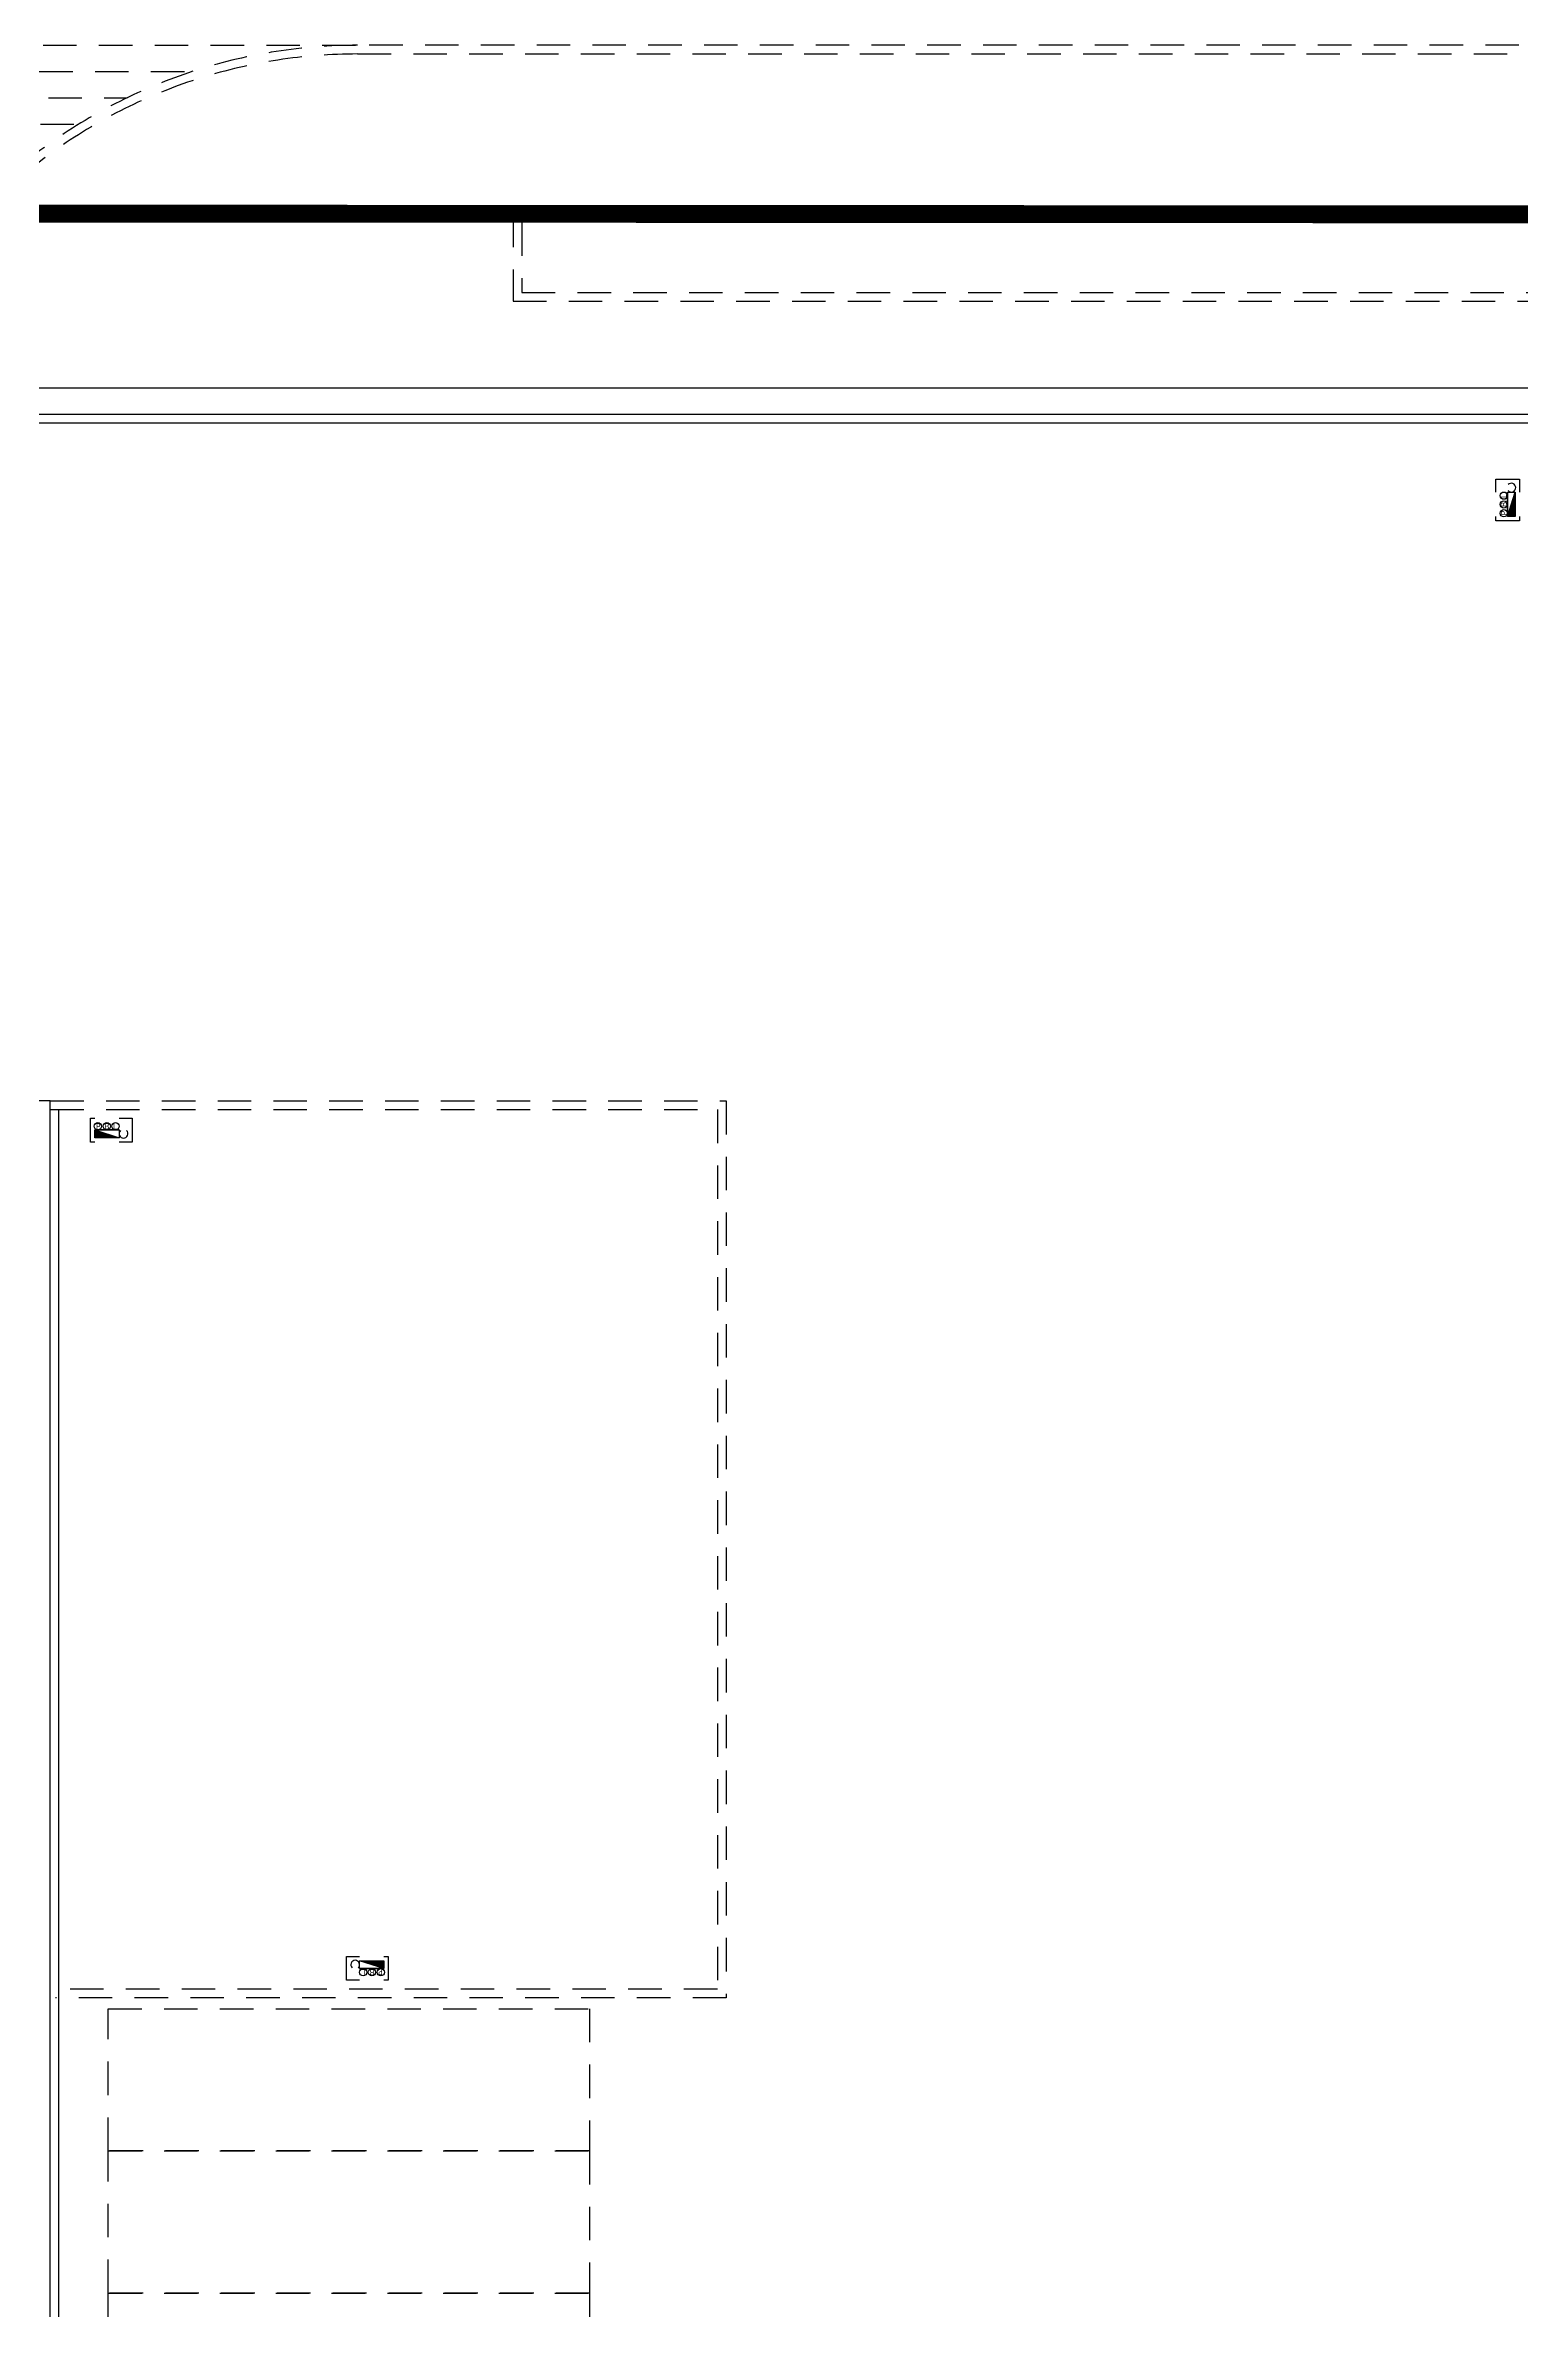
# Model space of a CAD drawing. Header units: millimetres. Extents: x 3775 to 244986, y 1861 to 55808.
# Drawn here: x 75350 to 76232, y 24485 to 25838 of the extents above; entities that cross this region are included whole.
import ezdxf
from ezdxf.enums import TextEntityAlignment as Align

# ---------------------------------------------------------------- set-up
doc = ezdxf.new("R2010")
doc.units = ezdxf.units.MM
doc.header["$LTSCALE"] = 100
doc.header["$MEASUREMENT"] = 0
doc.linetypes.add('-HID', pattern=[2.5, 1.5, -1])
doc.linetypes.add('HIDDEN', pattern=[2, 1, -1])
doc.layers.get('0').update_dxf_attribs({"linetype": 'CONTINUOUS'})
for name, color, linetype in [('ELE2', 3, 'CONTINUOUS'), ('ELE9', 9, 'CONTINUOUS'), ('IHC', 3, 'CONTINUOUS'), ('LAND-3', 9, 'CONTINUOUS'), ('트렌치', 9, 'CONTINUOUS')]:
    doc.layers.add(name, color=color, linetype=linetype)
doc.styles.add('MAP_맑은고딕', font='malgun_0.ttf')

# ---------------------------------------------------------------- blocks, each defined once
blk = doc.blocks.new('소화전(H)')
at = {"layer": 'IHC'}
h = blk.add_hatch(color=3, dxfattribs=at)
h.dxf.hatch_style = 1
h.paths.add_polyline_path([(-2.78, 0), (2.78, -1.8), (2.78, 0)])
at = {"linetype": 'HIDDEN', "ltscale": 0.2}
for points in [[(-2.78, -4.44), (-5.75, -4.44), (-5.75, 1), (-2.78, 1)], [(2.78, 1), (3.78, 1), (3.78, -4.44), (2.78, -4.44)]]:
    blk.add_lwpolyline(points, dxfattribs=at)
at = {"layer": 'IHC', "color": 3}
for p, q in [((2.78, -1.8), (-2.78, 0)), ((-2.78, -1.8), (2.78, -1.8))]:
    blk.add_line(p, q, dxfattribs=at)
blk.add_lwpolyline([(2.78, -1.8), (-2.78, -1.8), (-2.78, 0), (2.78, 0)], close=True, dxfattribs=at)
for centre in [(-1.95, -2.63), (0.05, -2.63), (2.08, -2.63)]:
    blk.add_circle(centre, 0.83, dxfattribs=at)
blk.add_arc((-3.78, -0.9), 1, 313.176, 226.824, dxfattribs=at)
at = {"layer": 'IHC', "color": 2, "style": 'MAP_맑은고딕'}
for s, p in [('L', (-1.84, -2.62)), ('B', (0.06, -2.62)), ('P', (2, -2.58))]:
    blk.add_text(s, height=1.38, rotation=180, dxfattribs=at).set_placement(p, align=Align.MIDDLE_CENTER)
blk = doc.blocks.new('A$C5041cb64')
at = {"xscale": 100, "yscale": 100, "zscale": 100}
for p, rotation in [((-445597, 170358), 270), ((-477785, 155877), 179.9999999999999)]:
    blk.add_blockref('소화전(H)', p, dxfattribs=dict(at, rotation=rotation))
blk.add_blockref('소화전(H)', (-471734, 137066), dxfattribs=at)
blk = doc.blocks.new('KEY PLAN_계단실G')
at = {"layer": 'ELE2', "color": 253, "ltscale": 0.1}
for points in [[(-3625, -89.2), (-3625, -77.4), (-481.2, -77.4)], [(-3625, -89.2), (-481.2, -89.2)], [(-430.2, -2144.7), (-3615.7, -2144.7), (-3615.7, -396.9), (-3627.5, -396.9)]]:
    blk.add_lwpolyline(points, dxfattribs=at)
at = {"layer": 'ELE9', "color": 253, "linetype": '-HID', "ltscale": 0.1}
for points in [[(-4118.9, 76), (-3478, 76)], [(-4045.6, 64.2), (-3552.1, 64.2)], [(-4016.5, 52.5), (-3581.3, 52.5)], [(-3995.1, 40.7), (-3602.8, 40.7)], [(-3615.7, -396.9), (-3312.9, -396.9), (-3312.9, -798.7), (-3613.3, -798.7)], [(-3615.7, -400.8), (-3316.8, -400.8), (-3316.8, -794.8), (-3613.3, -794.8)]]:
    blk.add_lwpolyline(points, dxfattribs=at)
for points in [[(-3589.7, -867.3), (-3589.7, -803.6), (-3374.1, -803.6), (-3374.1, -867.3)], [(-3589.7, -931), (-3589.7, -867.3), (-3374.1, -867.3), (-3374.1, -931)], [(-3589.7, -994.7), (-3589.7, -931), (-3374.1, -931), (-3374.1, -994.7)]]:
    blk.add_lwpolyline(points, close=True, dxfattribs=at)
at = {"layer": 'LAND-3', "color": 253, "linetype": '-HID', "ltscale": 0.1}
for points in [[(-1232.8, 76), (-3478, 76, 0.31169), (-3700.5, -77.4), (-3700.5, -77.4)], [(-3696.3, -77.4, -0.309983), (-3478, 72.1), (-1232.8, 72.1)]]:
    blk.add_lwpolyline(points, format="xyb", dxfattribs=at)
at = {"layer": 'LAND-3', "color": 1, "ltscale": 0.1, "const_width": 8}
blk.add_lwpolyline([(0, 0), (-2016.7, -0.2), (-3843.7, 0.7), (-4007.5, 2.9), (-4721.7, 2.4)], dxfattribs=at)
at = {"layer": 'LAND-3', "color": 253, "linetype": '-HID', "ltscale": 0.1}
for points in [[(-1242.6, 0.6), (-3408.4, 0.6), (-3408.4, -38.6), (-1242.6, -38.6)], [(-1246.6, -3.3), (-3404.5, -3.3), (-3404.5, -34.7), (-1246.6, -34.7)]]:
    blk.add_lwpolyline(points, close=True, dxfattribs=at)
at = {"layer": '트렌치', "color": 253, "ltscale": 0.1}
for points in [[(-3625, -93.1), (-481.2, -93.1)], [(-377.3, -220.5), (-377.3, -298.9), (-316.5, -298.9), (-316.5, -334.2), (-167.1, -334.2), (-167.1, -1897.3), (-316.5, -1897.3), (-316.5, -1932.6), (-377.3, -1932.6), (-377.3, -2007), (-434.1, -2007), (-434.1, -2140.8), (-3611.8, -2140.8), (-3611.8, -400.8)]]:
    blk.add_lwpolyline(points, dxfattribs=at)
at = {"color": 253, "linetype": '-HID', "ltscale": 0.1, "xscale": 0.01959999999999999, "yscale": 0.01959999999999999, "zscale": 0.01959999999999999}
blk.add_blockref('A$C5041cb64', (5774.3, -3468.6), dxfattribs=at)

msp = doc.modelspace()

# ---------------------------------------------------------------- block references
at = {"xscale": 1.333333333333333, "yscale": 1.333333333333333, "zscale": 1.333333333333333}
msp.add_blockref('KEY PLAN_계단실G', (80173.8, 25736.9), dxfattribs=at)

doc.saveas('drawing.dxf')
